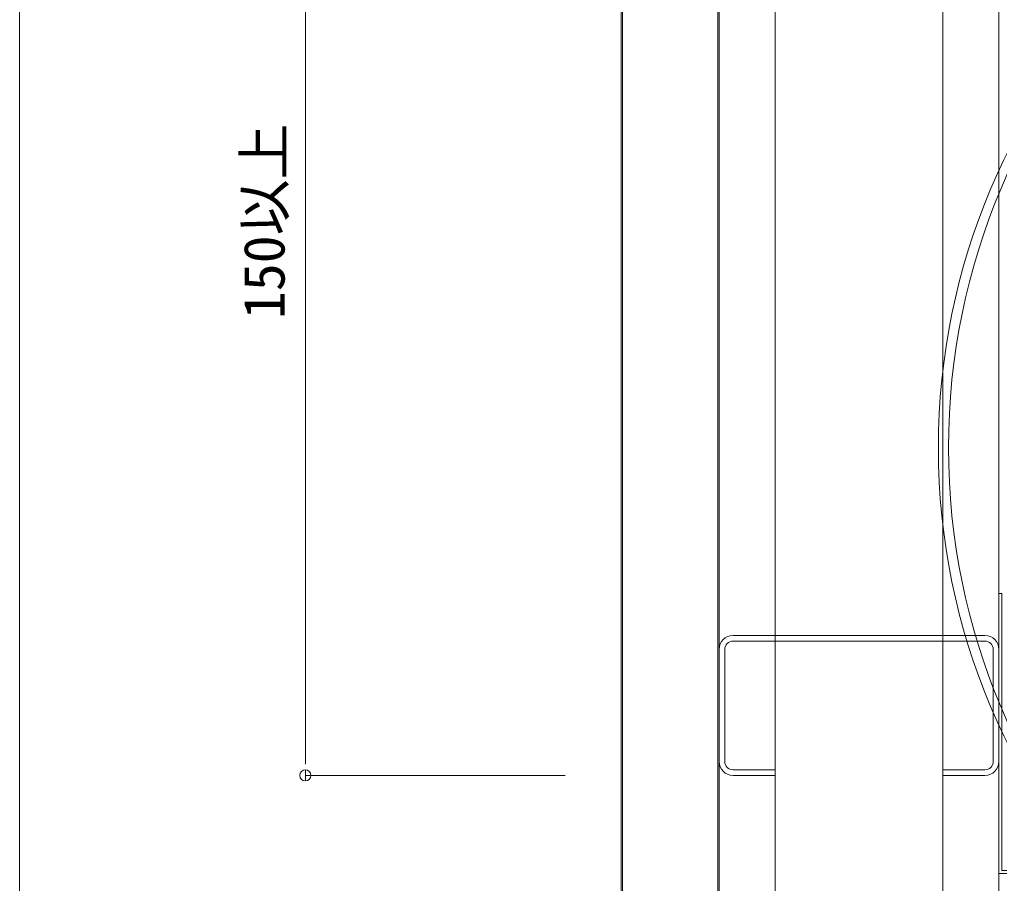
# Model space of a CAD drawing. Units: millimetres, scale not verified. Extents: x -1380 to 1380, y -955 to 955.
# Drawn here: x -899.9 to -549.7, y -208.3 to 100.3 of the extents above; entities that cross this region are included whole.
import ezdxf
from ezdxf.enums import TextEntityAlignment as Align

# ---------------------------------------------------------------- set-up
doc = ezdxf.new("R2010")
doc.units = ezdxf.units.MM
doc.header["$LTSCALE"] = 3
for name, color, linetype, lineweight in [('0-0_0', 7, 'Continuous', 18), ('0-4_KANAMONO', 5, 'Continuous', 18), ('0-7_dannnetu', 6, 'Continuous', 18), ('0-8_bo-do', 3, 'Continuous', 18), ('0-B_SUNPO', 7, 'Continuous', 18), ('0-C_doubuti', 5, 'Continuous', 18), ('1-2_L-1a', 3, 'Continuous', 18)]:
    doc.layers.add(name, color=color, linetype=linetype, lineweight=lineweight)
doc.styles.add('ＭＳ ゴシック', font='')
doc.styles.get('ＭＳ ゴシック').set_extended_font_data('MS Gothic')

# ---------------------------------------------------------------- blocks, each defined once
blk = doc.blocks.new('_DOT')
at = {"layer": '0-0_0'}
for p, q in [((-0.5, 0), (-1, 0)), ((0.25, 0), (-0.25, 0))]:
    blk.add_line(p, q, dxfattribs=at)
blk.add_circle((0, 0), 0.25, dxfattribs=at)

msp = doc.modelspace()

# ---------------------------------------------------------------- linework, layer by layer
at = {"layer": '0-0_0'}
msp.add_lwpolyline([(-899.885, -659.69), (900.119, -659.69), (900.119, 540.31), (-899.885, 540.31)], close=True, dxfattribs=at)
at = {"layer": '0-4_KANAMONO'}
msp.add_lwpolyline([(-449.885, -204.69), (-549.885, -204.69), (-549.885, -104.69), (-548.885, -104.69), (-548.885, -203.69), (-449.885, -203.69)], close=True, dxfattribs=at)
at = {"layer": '0-7_dannnetu'}
for p, q in [((-549.885, -4.69), (-549.885, 215.31)), ((-549.885, -104.69), (-549.885, 180.31))]:
    msp.add_line(p, q, dxfattribs=at)
at = {"layer": '0-8_bo-do'}
for p, q in [((-650.385, 213.31), (-650.385, -373.19)), ((-649.885, -373.19), (-649.885, 213.31)), ((-684.885, 168.31), (-684.885, -417.19)), ((-684.385, -417.19), (-684.385, 168.31))]:
    msp.add_line(p, q, dxfattribs=at)
at = {"layer": '0-B_SUNPO'}
for p, q in [((-797.763, 218.31), (-797.763, -161.69)), ((-704.885, -169.69), (-797.763, -169.69))]:
    msp.add_line(p, q, dxfattribs=at)
at = {"layer": '0-C_doubuti'}
for p, q in [((-629.885, 130.31), (-629.885, -659.69)), ((-569.885, 130.31), (-569.885, -659.69)), ((-649.885, 95.31), (-649.885, -659.69)), ((-549.885, 95.31), (-549.885, -659.69)), ((-644.885, -119.69), (-554.885, -119.69)), ((-554.885, -121.69), (-644.885, -121.69)), ((-649.885, -164.69), (-649.885, -124.69)), ((-647.885, -124.69), (-647.885, -164.69)), ((-551.885, -164.69), (-551.885, -124.69)), ((-549.885, -124.69), (-549.885, -164.69)), ((-629.885, -169.69), (-644.885, -169.69))]:
    msp.add_line(p, q, dxfattribs=at)
for points in [[(-644.885, -167.69), (-629.885, -167.69), (-629.885, -169.69)], [(-554.885, -169.69), (-569.885, -169.69), (-569.885, -167.69), (-554.885, -167.69)]]:
    msp.add_lwpolyline(points, dxfattribs=at)
for centre, radius, start, end in [((-644.885, -124.69), 5, 90, 180), ((-644.885, -124.69), 3, 90, 180), ((-554.885, -124.69), 5, 0, 90), ((-554.885, -124.69), 3, 0, 90), ((-644.885, -164.69), 5, 180, 270), ((-644.885, -164.69), 3, 180, 270), ((-554.885, -164.69), 5, 270, 0), ((-554.885, -164.69), 3, 270, 0)]:
    msp.add_arc(centre, radius, start, end, dxfattribs=at)
at = {"layer": '1-2_L-1a'}
for centre in [(-334.098, -52.67), (-330.456, -52.67)]:
    msp.add_circle(centre, 237.422, dxfattribs=at)

# ---------------------------------------------------------------- block references
at = {"layer": '0-B_SUNPO', "xscale": 8, "yscale": 8, "rotation": 270}
msp.add_blockref('_DOT', (-797.763, -169.69), dxfattribs=at)

# ---------------------------------------------------------------- texts
at = {"layer": '0-B_SUNPO', "style": 'ＭＳ ゴシック'}
msp.add_text('150以上', height=14.66, rotation=90, dxfattribs=at).set_placement((-800.778, -6.69), align=Align.BOTTOM_LEFT)

doc.saveas('drawing.dxf')
